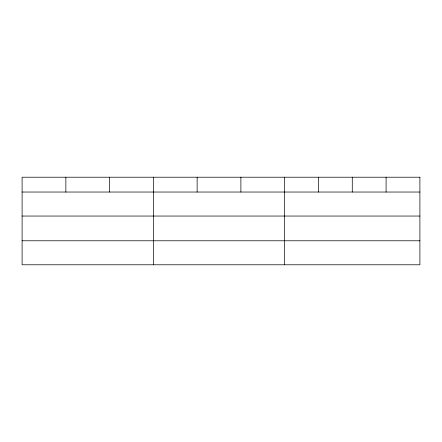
<?xml version="1.0" encoding="UTF-8"?>
<svg xmlns="http://www.w3.org/2000/svg" width="442" height="442" viewBox="0 0 442 442"><rect width="100%" height="100%" fill="white"/><g stroke="black" fill="none" stroke-linecap="round" stroke-linejoin="round"><path stroke-width="0.66" d="M22.1 192.038L419.9 192.038M22.1 216.044L419.9 216.044M22.1 240.78L419.9 240.78M386.087 177.214L386.087 192.038M352.274 177.214L352.274 192.038M318.461 177.214L318.461 192.038M284.648 177.214L284.648 264.786M240.89 177.214L240.89 192.038M197.132 177.214L197.132 192.038M153.374 177.214L153.374 264.786M109.616 177.214L109.616 192.038M65.858 177.214L65.858 192.038M419.9 177.214L22.1 177.214L22.1 264.786L419.9 264.786L419.9 177.214"/></g></svg>
